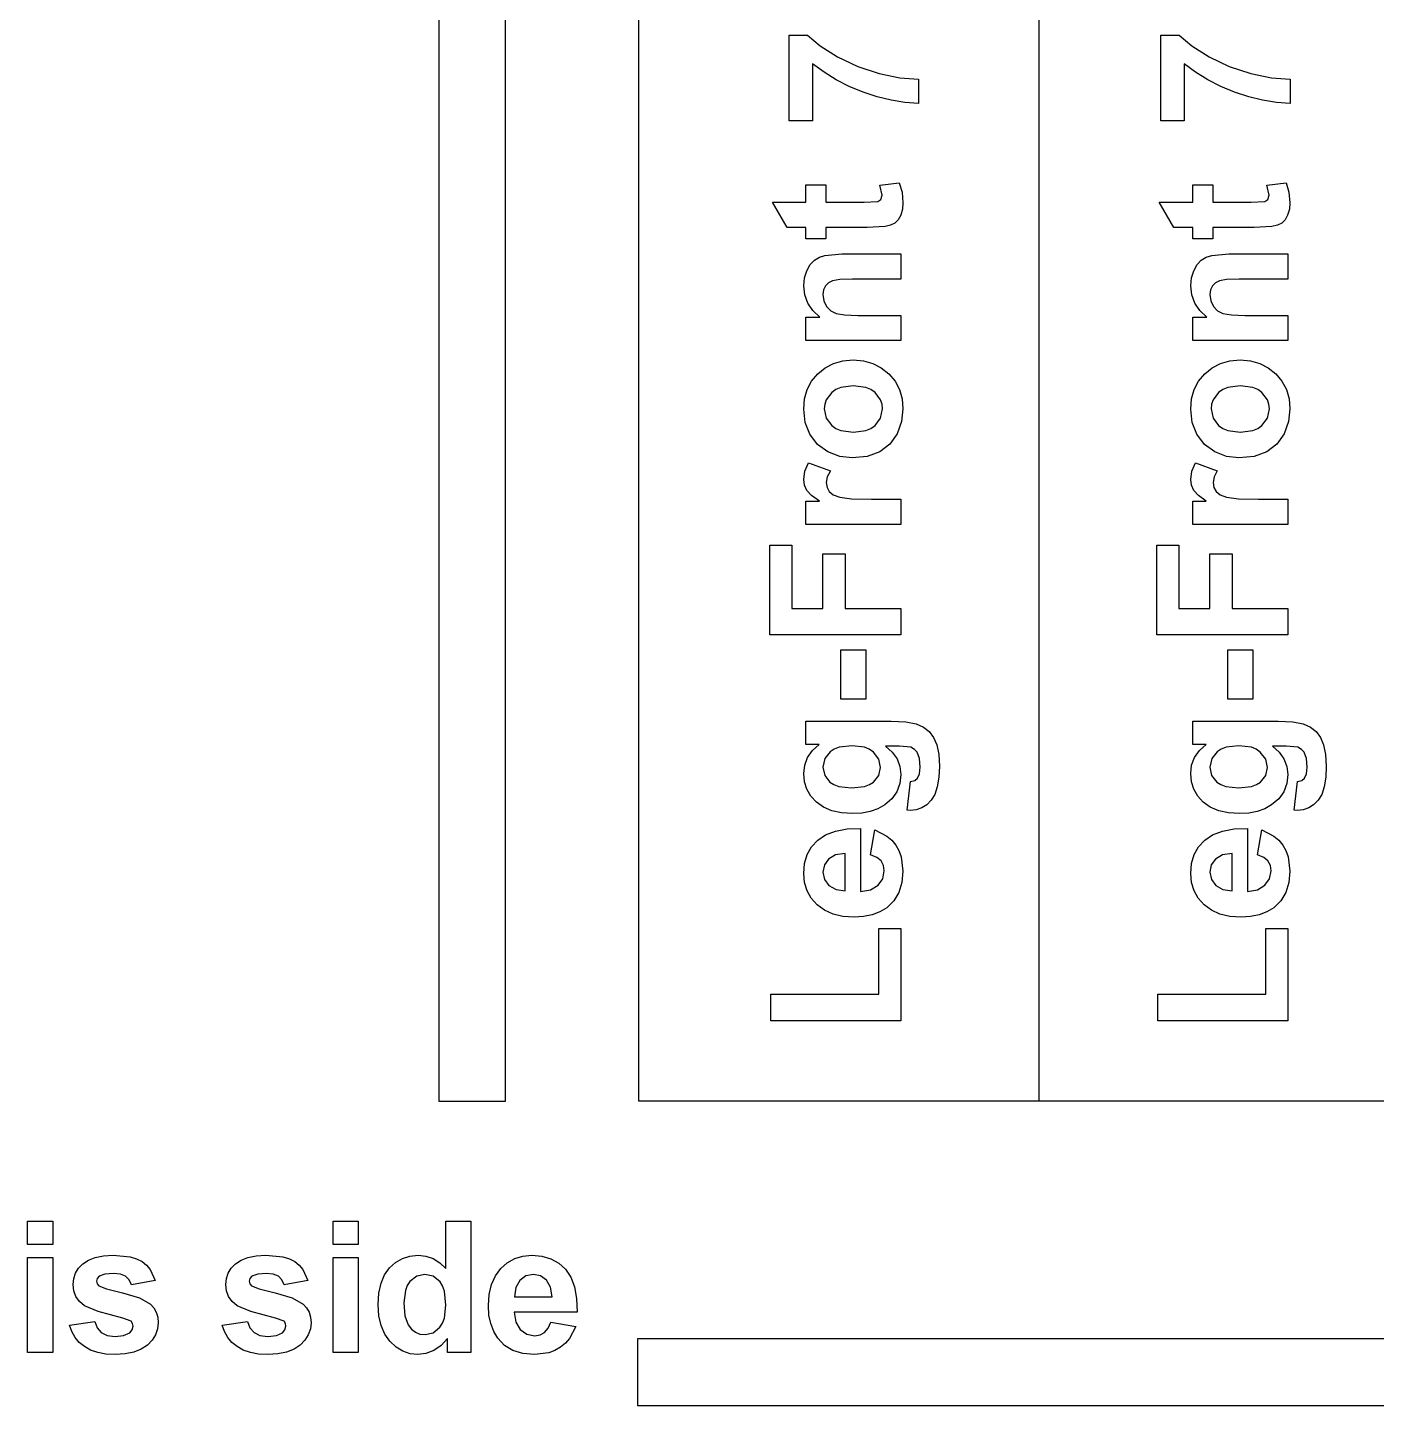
# Model space of a CAD drawing. Header units: metres. Extents: x 298 to 6408, y -126 to 1371.
# Drawn here: x 3784.9 to 4189.6, y -96.1 to 317.5 of the extents above; entities that cross this region are included whole.
import ezdxf

# ---------------------------------------------------------------- set-up
doc = ezdxf.new("R2010")
doc.units = ezdxf.units.M

msp = doc.modelspace()

# ---------------------------------------------------------------- linework, layer by layer
at = {"layer": '734mm x 120mm'}
for p, q in [((4013.45, 289.43), (4013.45, 315.21)), ((4013.45, 315.21), (4018.92, 315.21)), ((4018.92, 315.21), (4022.75, 311.99)), ((4124.95, 289.43), (4124.95, 315.21)), ((4124.95, 315.21), (4130.42, 315.21)), ((4130.42, 315.21), (4134.25, 311.99)), ((4022.75, 311.99), (4027.94, 308.72)), ((4134.25, 311.99), (4139.44, 308.72)), ((4023.91, 304.05), (4020.45, 306.57)), ((4020.45, 306.57), (4020.45, 289.43)), ((4027.94, 308.72), (4034, 305.81)), ((4135.41, 304.05), (4131.95, 306.57)), ((4131.95, 306.57), (4131.95, 289.43)), ((4139.44, 308.72), (4145.5, 305.81)), ((4027.58, 301.79), (4023.91, 304.05)), ((4034, 305.81), (4040.43, 303.69)), ((4040.43, 303.69), (4046.69, 302.4)), ((4046.69, 302.4), (4052.24, 301.98)), ((4052.24, 301.98), (4052.24, 294.71)), ((4139.08, 301.79), (4135.41, 304.05)), ((4145.5, 305.81), (4151.93, 303.69)), ((4151.93, 303.69), (4158.19, 302.4)), ((4158.19, 302.4), (4163.74, 301.98)), ((4163.74, 301.98), (4163.74, 294.71)), ((4031.48, 299.8), (4027.58, 301.79)), ((4035.61, 298.08), (4031.48, 299.8)), ((4039.83, 296.68), (4035.61, 298.08)), ((4142.98, 299.8), (4139.08, 301.79)), ((4147.11, 298.08), (4142.98, 299.8)), ((4151.33, 296.68), (4147.11, 298.08)), ((4044.01, 295.65), (4039.83, 296.68)), ((4048.15, 294.99), (4044.01, 295.65)), ((4052.24, 294.71), (4048.15, 294.99)), ((4155.51, 295.65), (4151.33, 296.68)), ((4159.65, 294.99), (4155.51, 295.65)), ((4163.74, 294.71), (4159.65, 294.99)), ((4020.45, 289.43), (4013.45, 289.43)), ((4131.95, 289.43), (4124.95, 289.43))]:
    msp.add_line(p, q, dxfattribs=at)
at = {"layer": 'Cut from this si'}
for p, q in [((3784.94, -47.8), (3784.94, -40.82)), ((3784.94, -40.82), (3792.48, -40.82)), ((3792.48, -40.82), (3792.48, -47.8)), ((3876.58, -47.8), (3876.58, -40.82)), ((3876.58, -40.82), (3884.12, -40.82)), ((3884.12, -40.82), (3884.12, -47.8)), ((3910.44, -54.99), (3910.44, -40.82)), ((3910.44, -40.82), (3917.98, -40.82)), ((3917.98, -40.82), (3917.98, -80.15)), ((3792.48, -47.8), (3784.94, -47.8)), ((3884.12, -47.8), (3876.58, -47.8)), ((3784.94, -80.15), (3784.94, -51.66)), ((3784.94, -51.66), (3792.48, -51.66)), ((3792.48, -51.66), (3792.48, -80.15)), ((3800.24, -54.87), (3801.52, -53.54)), ((3801.52, -53.54), (3803.18, -52.44)), ((3803.18, -52.44), (3805.25, -51.65)), ((3805.25, -51.65), (3807.71, -51.17)), ((3807.71, -51.17), (3810.58, -51.02)), ((3810.58, -51.02), (3815.68, -51.49)), ((3815.68, -51.49), (3817.67, -52.09)), ((3817.67, -52.09), (3819.28, -52.92)), ((3819.28, -52.92), (3820.59, -53.99)), ((3846.06, -54.87), (3847.34, -53.54)), ((3847.34, -53.54), (3849, -52.44)), ((3849, -52.44), (3851.07, -51.65)), ((3851.07, -51.65), (3853.54, -51.17)), ((3853.54, -51.17), (3856.41, -51.02)), ((3856.41, -51.02), (3861.5, -51.49)), ((3861.5, -51.49), (3863.49, -52.09)), ((3863.49, -52.09), (3865.1, -52.92)), ((3865.1, -52.92), (3866.41, -53.99)), ((3876.58, -80.15), (3876.58, -51.66)), ((3876.58, -51.66), (3884.12, -51.66)), ((3884.12, -51.66), (3884.12, -80.15)), ((3893.56, -54.79), (3895.38, -53.14)), ((3895.38, -53.14), (3897.42, -51.96)), ((3897.42, -51.96), (3899.68, -51.25)), ((3899.68, -51.25), (3902.17, -51.02)), ((3902.17, -51.02), (3904.48, -51.27)), ((3904.48, -51.27), (3906.63, -52.01)), ((3906.63, -52.01), (3908.61, -53.25)), ((3908.61, -53.25), (3910.44, -54.99)), ((3926.91, -55.03), (3928.88, -53.27)), ((3928.88, -53.27), (3931.1, -52.02)), ((3931.1, -52.02), (3933.56, -51.27)), ((3933.56, -51.27), (3936.27, -51.02)), ((3936.27, -51.02), (3939.28, -51.28)), ((3939.28, -51.28), (3941.96, -52.07)), ((3941.96, -52.07), (3944.3, -53.38)), ((3944.3, -53.38), (3946.31, -55.22)), ((3798.78, -57.99), (3799.32, -56.36)), ((3799.32, -56.36), (3800.24, -54.87)), ((3806.45, -57.27), (3805.81, -57.95)), ((3808.16, -56.64), (3806.45, -57.27)), ((3810.72, -56.44), (3808.16, -56.64)), ((3812.81, -56.66), (3810.72, -56.44)), ((3814.35, -57.32), (3812.81, -56.66)), ((3815.42, -58.4), (3814.35, -57.32)), ((3820.59, -53.99), (3821.68, -55.28)), ((3821.68, -55.28), (3823.19, -58.56)), ((3844.6, -57.99), (3845.15, -56.36)), ((3845.15, -56.36), (3846.06, -54.87)), ((3852.27, -57.27), (3851.63, -57.95)), ((3853.99, -56.64), (3852.27, -57.27)), ((3856.54, -56.44), (3853.99, -56.64)), ((3858.63, -56.66), (3856.54, -56.44)), ((3860.18, -57.32), (3858.63, -56.66)), ((3861.25, -58.4), (3860.18, -57.32)), ((3866.41, -53.99), (3867.5, -55.28)), ((3867.5, -55.28), (3869.02, -58.56)), ((3891.01, -59.42), (3892.07, -56.89)), ((3892.07, -56.89), (3893.56, -54.79)), ((3901.69, -57.32), (3899.67, -58.92)), ((3904.16, -56.79), (3901.69, -57.32)), ((3906.67, -57.32), (3904.16, -56.79)), ((3908.69, -58.94), (3906.67, -57.32)), ((3924.13, -59.81), (3925.29, -57.23)), ((3925.29, -57.23), (3926.91, -55.03)), ((3934.47, -57.23), (3932.65, -58.58)), ((3936.73, -56.79), (3934.47, -57.23)), ((3938.86, -57.21), (3936.73, -56.79)), ((3940.65, -58.49), (3938.86, -57.21)), ((3946.31, -55.22), (3947.9, -57.59)), ((3947.9, -57.59), (3949.02, -60.53)), ((3798.59, -59.76), (3798.78, -57.99)), ((3798.8, -61.7), (3798.59, -59.76)), ((3799.44, -63.42), (3798.8, -61.7)), ((3805.81, -57.95), (3805.59, -58.8)), ((3805.59, -58.8), (3805.78, -59.54)), ((3805.78, -59.54), (3806.35, -60.17)), ((3806.35, -60.17), (3808.62, -61.07)), ((3808.62, -61.07), (3813.39, -62.28)), ((3816.08, -59.87), (3815.42, -58.4)), ((3823.19, -58.56), (3816.08, -59.87)), ((3844.41, -59.76), (3844.6, -57.99)), ((3844.63, -61.7), (3844.41, -59.76)), ((3845.26, -63.42), (3844.63, -61.7)), ((3851.63, -57.95), (3851.42, -58.8)), ((3851.42, -58.8), (3851.6, -59.54)), ((3851.6, -59.54), (3852.17, -60.17)), ((3852.17, -60.17), (3854.44, -61.07)), ((3854.44, -61.07), (3859.21, -62.28)), ((3861.91, -59.87), (3861.25, -58.4)), ((3869.02, -58.56), (3861.91, -59.87)), ((3890.37, -62.39), (3891.01, -59.42)), ((3898.31, -61.58), (3897.85, -65.29)), ((3898.87, -60.12), (3898.31, -61.58)), ((3899.67, -58.92), (3898.87, -60.12)), ((3909.47, -60.2), (3908.69, -58.94)), ((3910.02, -61.79), (3909.47, -60.2)), ((3910.46, -66.01), (3910.02, -61.79)), ((3923.44, -62.77), (3924.13, -59.81)), ((3931.45, -60.7), (3931.07, -63.47)), ((3932.65, -58.58), (3931.45, -60.7)), ((3941.87, -60.58), (3940.65, -58.49)), ((3942.34, -63.47), (3941.87, -60.58)), ((3949.02, -60.53), (3949.66, -64.03)), ((3800.49, -64.91), (3799.44, -63.42)), ((3801.97, -66.17), (3800.49, -64.91)), ((3813.39, -62.28), (3818.5, -63.81)), ((3818.5, -63.81), (3821.8, -65.64)), ((3821.8, -65.64), (3822.83, -66.74)), ((3846.32, -64.91), (3845.26, -63.42)), ((3847.79, -66.17), (3846.32, -64.91)), ((3859.21, -62.28), (3864.32, -63.81)), ((3864.32, -63.81), (3867.62, -65.64)), ((3867.62, -65.64), (3868.65, -66.74)), ((3890.16, -65.8), (3890.37, -62.39)), ((3890.37, -69.15), (3890.16, -65.8)), ((3897.85, -65.29), (3898.17, -69.22)), ((3910.01, -69.87), (3910.46, -66.01)), ((3923.21, -66.12), (3923.44, -62.77)), ((3923.38, -68.96), (3923.21, -66.12)), ((3931.07, -63.47), (3942.34, -63.47)), ((3949.66, -64.03), (3949.82, -68.08)), ((3806.08, -67.93), (3801.97, -66.17)), ((3813.54, -69.85), (3806.08, -67.93)), ((3816.06, -70.84), (3813.54, -69.85)), ((3822.83, -66.74), (3823.57, -68.05)), ((3823.57, -68.05), (3824.01, -69.55)), ((3824.01, -69.55), (3824.16, -71.25)), ((3851.91, -67.93), (3847.79, -66.17)), ((3859.36, -69.85), (3851.91, -67.93)), ((3861.88, -70.84), (3859.36, -69.85)), ((3868.65, -66.74), (3869.39, -68.05)), ((3869.39, -68.05), (3869.83, -69.55)), ((3869.83, -69.55), (3869.98, -71.25)), ((3891.03, -72.1), (3890.37, -69.15)), ((3898.17, -69.22), (3899.12, -71.89)), ((3909.44, -71.38), (3910.01, -69.87)), ((3923.91, -71.54), (3923.38, -68.96)), ((3949.82, -68.08), (3930.93, -68.08)), ((3930.93, -68.08), (3931.43, -71.06)), ((3797.55, -72.02), (3805.11, -70.87)), ((3798.22, -73.94), (3797.55, -72.02)), ((3799.18, -75.65), (3798.22, -73.94)), ((3805.11, -70.87), (3805.84, -72.8)), ((3805.84, -72.8), (3807.07, -74.21)), ((3807.07, -74.21), (3808.84, -75.06)), ((3813.76, -75.08), (3815.6, -74.28)), ((3815.6, -74.28), (3816.35, -73.4)), ((3816.46, -71.48), (3816.06, -70.84)), ((3816.35, -73.4), (3816.59, -72.26)), ((3816.59, -72.26), (3816.46, -71.48)), ((3823.95, -73.13), (3823.34, -74.89)), ((3824.16, -71.25), (3823.95, -73.13)), ((3843.37, -72.02), (3850.93, -70.87)), ((3844.04, -73.94), (3843.37, -72.02)), ((3845, -75.65), (3844.04, -73.94)), ((3850.93, -70.87), (3851.66, -72.8)), ((3851.66, -72.8), (3852.89, -74.21)), ((3852.89, -74.21), (3854.66, -75.06)), ((3859.59, -75.08), (3861.42, -74.28)), ((3861.42, -74.28), (3862.17, -73.4)), ((3862.28, -71.48), (3861.88, -70.84)), ((3862.17, -73.4), (3862.42, -72.26)), ((3862.42, -72.26), (3862.28, -71.48)), ((3869.78, -73.13), (3869.16, -74.89)), ((3869.98, -71.25), (3869.78, -73.13)), ((3892.12, -74.66), (3891.03, -72.1)), ((3899.12, -71.89), (3900.12, -73.18)), ((3900.12, -73.18), (3901.3, -74.1)), ((3901.3, -74.1), (3902.67, -74.66)), ((3904.21, -74.84), (3906.62, -74.29)), ((3906.62, -74.29), (3908.64, -72.63)), ((3908.64, -72.63), (3909.44, -71.38)), ((3924.79, -73.87), (3923.91, -71.54)), ((3926.02, -75.94), (3924.79, -73.87)), ((3931.43, -71.06), (3932.76, -73.3)), ((3932.76, -73.3), (3934.72, -74.7)), ((3938.73, -74.92), (3940.08, -74.2)), ((3940.08, -74.2), (3941.14, -72.94)), ((3941.14, -72.94), (3941.91, -71.08)), ((3941.91, -71.08), (3949.42, -72.35)), ((3949.42, -72.35), (3947.55, -75.98)), ((3800.44, -77.15), (3799.18, -75.65)), ((3801.99, -78.43), (3800.44, -77.15)), ((3803.84, -79.47), (3801.99, -78.43)), ((3808.84, -75.06), (3811.2, -75.35)), ((3811.2, -75.35), (3813.76, -75.08)), ((3820.89, -77.98), (3819.05, -79.21)), ((3822.32, -76.5), (3820.89, -77.98)), ((3823.34, -74.89), (3822.32, -76.5)), ((3846.26, -77.15), (3845, -75.65)), ((3847.81, -78.43), (3846.26, -77.15)), ((3849.66, -79.47), (3847.81, -78.43)), ((3854.66, -75.06), (3857.02, -75.35)), ((3857.02, -75.35), (3859.59, -75.08)), ((3866.71, -77.98), (3864.88, -79.21)), ((3868.14, -76.5), (3866.71, -77.98)), ((3869.16, -74.89), (3868.14, -76.5)), ((3893.66, -76.84), (3892.12, -74.66)), ((3895.49, -78.57), (3893.66, -76.84)), ((3897.51, -79.81), (3895.49, -78.57)), ((3902.67, -74.66), (3904.21, -74.84)), ((3909.07, -78.1), (3906.86, -79.6)), ((3910.97, -75.97), (3909.07, -78.1)), ((3910.97, -80.15), (3910.97, -75.97)), ((3928.05, -78.06), (3926.02, -75.94)), ((3930.56, -79.58), (3928.05, -78.06)), ((3934.72, -74.7), (3937.1, -75.16)), ((3937.1, -75.16), (3938.73, -74.92)), ((3946.3, -77.43), (3944.84, -78.64)), ((3947.55, -75.98), (3946.3, -77.43)), ((3792.48, -80.15), (3784.94, -80.15)), ((3805.99, -80.21), (3803.84, -79.47)), ((3808.44, -80.65), (3805.99, -80.21)), ((3811.2, -80.8), (3808.44, -80.65)), ((3814.21, -80.62), (3811.2, -80.8)), ((3816.83, -80.09), (3814.21, -80.62)), ((3819.05, -79.21), (3816.83, -80.09)), ((3851.81, -80.21), (3849.66, -79.47)), ((3854.26, -80.65), (3851.81, -80.21)), ((3857.02, -80.8), (3854.26, -80.65)), ((3860.03, -80.62), (3857.02, -80.8)), ((3862.65, -80.09), (3860.03, -80.62)), ((3864.88, -79.21), (3862.65, -80.09)), ((3884.12, -80.15), (3876.58, -80.15)), ((3899.7, -80.55), (3897.51, -79.81)), ((3902.07, -80.8), (3899.7, -80.55)), ((3904.47, -80.5), (3902.07, -80.8)), ((3906.86, -79.6), (3904.47, -80.5)), ((3917.98, -80.15), (3910.97, -80.15)), ((3933.55, -80.49), (3930.56, -79.58)), ((3937.02, -80.8), (3933.55, -80.49)), ((3941.33, -80.26), (3937.02, -80.8)), ((3943.18, -79.58), (3941.33, -80.26)), ((3944.84, -78.64), (3943.18, -79.58))]:
    msp.add_line(p, q, dxfattribs=at)
at = {"layer": 'Layer0'}
for p, q in [((3908.32, 820.9), (3908.32, -4.73)), ((3928.32, -4.73), (3928.32, 820.9)), ((3968.32, -4.73), (3968.32, 729.27)), ((4088.32, 729.27), (4088.32, -4.73)), ((3908.32, -4.73), (3928.32, -4.73)), ((4088.32, -4.73), (3968.32, -4.73)), ((4208.32, -4.73), (4088.32, -4.73)), ((4793.61, -76.09), (3967.97, -76.09)), ((3967.97, -76.09), (3967.97, -96.09)), ((3967.97, -96.09), (4793.61, -96.09))]:
    msp.add_line(p, q, dxfattribs=at)
at = {"layer": 'Leg-Front'}
for p, q in [((4018.46, 270.22), (4024.47, 270.22)), ((4018.46, 265.07), (4018.46, 270.22)), ((4024.47, 270.22), (4024.47, 265.07)), ((4040.62, 270.19), (4046.47, 270.84)), ((4041.34, 267.16), (4040.62, 270.19)), ((4046.47, 270.84), (4047.31, 268.03)), ((4134.56, 270.22), (4140.57, 270.22)), ((4134.56, 265.07), (4134.56, 270.22)), ((4140.57, 270.22), (4140.57, 265.07)), ((4156.72, 270.19), (4162.57, 270.84)), ((4157.44, 267.16), (4156.72, 270.19)), ((4162.57, 270.84), (4163.41, 268.03)), ((4012.8, 257.5), (4008.4, 265.07)), ((4008.4, 265.07), (4018.46, 265.07)), ((4024.47, 265.07), (4035.95, 265.07)), ((4035.95, 265.07), (4040.02, 265.22)), ((4040.02, 265.22), (4040.97, 265.89)), ((4040.97, 265.89), (4041.34, 267.16)), ((4047.31, 268.03), (4047.6, 264.88)), ((4047.6, 264.88), (4047.42, 262.94)), ((4128.9, 257.5), (4124.5, 265.07)), ((4124.5, 265.07), (4134.56, 265.07)), ((4140.57, 265.07), (4152.05, 265.07)), ((4152.05, 265.07), (4156.12, 265.22)), ((4156.12, 265.22), (4157.07, 265.89)), ((4157.07, 265.89), (4157.44, 267.16)), ((4163.41, 268.03), (4163.7, 264.88)), ((4163.7, 264.88), (4163.52, 262.94)), ((4046.91, 261.2), (4046.13, 259.79)), ((4047.42, 262.94), (4046.91, 261.2)), ((4163.01, 261.2), (4162.23, 259.79)), ((4163.52, 262.94), (4163.01, 261.2)), ((4018.46, 257.5), (4012.8, 257.5)), ((4018.46, 254.04), (4018.46, 257.5)), ((4036.89, 257.5), (4024.47, 257.5)), ((4024.47, 257.5), (4024.47, 254.04)), ((4042.2, 257.74), (4036.89, 257.5)), ((4043.86, 258.16), (4042.2, 257.74)), ((4045.14, 258.8), (4043.86, 258.16)), ((4046.13, 259.79), (4045.14, 258.8)), ((4134.56, 257.5), (4128.9, 257.5)), ((4134.56, 254.04), (4134.56, 257.5)), ((4152.99, 257.5), (4140.57, 257.5)), ((4140.57, 257.5), (4140.57, 254.04)), ((4158.3, 257.74), (4152.99, 257.5)), ((4159.96, 258.16), (4158.3, 257.74)), ((4161.24, 258.8), (4159.96, 258.16)), ((4162.23, 259.79), (4161.24, 258.8)), ((4024.47, 254.04), (4018.46, 254.04)), ((4140.57, 254.04), (4134.56, 254.04)), ((4021.01, 247.62), (4022.5, 248.51)), ((4022.5, 248.51), (4024.18, 249.09)), ((4024.18, 249.09), (4029.25, 249.51)), ((4029.25, 249.51), (4046.95, 249.51)), ((4046.95, 249.51), (4046.95, 241.97)), ((4137.11, 247.62), (4138.6, 248.51)), ((4138.6, 248.51), (4140.28, 249.09)), ((4140.28, 249.09), (4145.35, 249.51)), ((4145.35, 249.51), (4163.05, 249.51)), ((4163.05, 249.51), (4163.05, 241.97)), ((4018.04, 242.32), (4018.72, 244.49)), ((4018.72, 244.49), (4019.74, 246.31)), ((4019.74, 246.31), (4021.01, 247.62)), ((4134.14, 242.32), (4134.82, 244.49)), ((4134.82, 244.49), (4135.84, 246.31)), ((4135.84, 246.31), (4137.11, 247.62)), ((4017.82, 239.93), (4018.04, 242.32)), ((4018.12, 237.22), (4017.82, 239.93)), ((4024.34, 239.92), (4023.77, 238.72)), ((4025.24, 240.85), (4024.34, 239.92)), ((4026.44, 241.49), (4025.24, 240.85)), ((4028.61, 241.85), (4026.44, 241.49)), ((4032.41, 241.97), (4028.61, 241.85)), ((4046.95, 241.97), (4032.41, 241.97)), ((4133.92, 239.93), (4134.14, 242.32)), ((4134.22, 237.22), (4133.92, 239.93)), ((4140.44, 239.92), (4139.87, 238.72)), ((4141.34, 240.85), (4140.44, 239.92)), ((4142.54, 241.49), (4141.34, 240.85)), ((4144.71, 241.85), (4142.54, 241.49)), ((4148.51, 241.97), (4144.71, 241.85)), ((4163.05, 241.97), (4148.51, 241.97)), ((4019.02, 234.75), (4018.12, 237.22)), ((4023.77, 238.72), (4023.58, 237.3)), ((4023.58, 237.3), (4023.85, 235.44)), ((4135.12, 234.75), (4134.22, 237.22)), ((4139.87, 238.72), (4139.68, 237.3)), ((4139.68, 237.3), (4139.95, 235.44)), ((4020.53, 232.53), (4019.02, 234.75)), ((4022.65, 230.54), (4020.53, 232.53)), ((4023.85, 235.44), (4024.66, 233.79)), ((4024.66, 233.79), (4025.91, 232.48)), ((4025.91, 232.48), (4027.5, 231.65)), ((4027.5, 231.65), (4030.02, 231.22)), ((4136.63, 232.53), (4135.12, 234.75)), ((4138.75, 230.54), (4136.63, 232.53)), ((4139.95, 235.44), (4140.76, 233.79)), ((4140.76, 233.79), (4142.01, 232.48)), ((4142.01, 232.48), (4143.6, 231.65)), ((4143.6, 231.65), (4146.12, 231.22)), ((4018.46, 223.54), (4018.46, 230.54)), ((4018.46, 230.54), (4022.65, 230.54)), ((4030.02, 231.22), (4034.05, 231.08)), ((4034.05, 231.08), (4046.95, 231.08)), ((4046.95, 231.08), (4046.95, 223.54)), ((4134.56, 223.54), (4134.56, 230.54)), ((4134.56, 230.54), (4138.75, 230.54)), ((4146.12, 231.22), (4150.15, 231.08)), ((4150.15, 231.08), (4163.05, 231.08)), ((4163.05, 231.08), (4163.05, 223.54)), ((4046.95, 223.54), (4018.46, 223.54)), ((4163.05, 223.54), (4134.56, 223.54)), ((4022.02, 213.56), (4024.25, 215.37)), ((4024.25, 215.37), (4026.77, 216.66)), ((4026.77, 216.66), (4029.56, 217.43)), ((4029.56, 217.43), (4032.63, 217.69)), ((4032.63, 217.69), (4035.72, 217.43)), ((4035.72, 217.43), (4038.54, 216.65)), ((4038.54, 216.65), (4041.08, 215.34)), ((4041.08, 215.34), (4043.34, 213.52)), ((4138.12, 213.56), (4140.35, 215.37)), ((4140.35, 215.37), (4142.87, 216.66)), ((4142.87, 216.66), (4145.66, 217.43)), ((4145.66, 217.43), (4148.73, 217.69)), ((4148.73, 217.69), (4151.82, 217.43)), ((4151.82, 217.43), (4154.64, 216.65)), ((4154.64, 216.65), (4157.18, 215.34)), ((4157.18, 215.34), (4159.44, 213.52)), ((4018.87, 208.84), (4020.18, 211.35)), ((4020.18, 211.35), (4022.02, 213.56)), ((4043.34, 213.52), (4045.2, 211.3)), ((4045.2, 211.3), (4046.53, 208.81)), ((4134.97, 208.84), (4136.28, 211.35)), ((4136.28, 211.35), (4138.12, 213.56)), ((4159.44, 213.52), (4161.3, 211.3)), ((4161.3, 211.3), (4162.63, 208.81)), ((4018.08, 206.05), (4018.87, 208.84)), ((4026.21, 207.94), (4024.52, 205.7)), ((4027.46, 208.81), (4026.21, 207.94)), ((4028.95, 209.44), (4027.46, 208.81)), ((4032.65, 209.94), (4028.95, 209.44)), ((4036.44, 209.44), (4032.65, 209.94)), ((4037.94, 208.81), (4036.44, 209.44)), ((4039.2, 207.94), (4037.94, 208.81)), ((4040.89, 205.7), (4039.2, 207.94)), ((4046.53, 208.81), (4047.33, 206.05)), ((4134.18, 206.05), (4134.97, 208.84)), ((4142.31, 207.94), (4140.62, 205.7)), ((4143.56, 208.81), (4142.31, 207.94)), ((4145.05, 209.44), (4143.56, 208.81)), ((4148.75, 209.94), (4145.05, 209.44)), ((4152.54, 209.44), (4148.75, 209.94)), ((4154.04, 208.81), (4152.54, 209.44)), ((4155.3, 207.94), (4154.04, 208.81)), ((4156.99, 205.7), (4155.3, 207.94)), ((4162.63, 208.81), (4163.43, 206.05)), ((4017.82, 202.96), (4018.08, 206.05)), ((4018.28, 198.97), (4017.82, 202.96)), ((4024.1, 204.4), (4023.96, 202.99)), ((4023.96, 202.99), (4024.52, 200.27)), ((4024.52, 205.7), (4024.1, 204.4)), ((4041.31, 204.4), (4040.89, 205.7)), ((4040.89, 200.27), (4041.45, 202.99)), ((4041.45, 202.99), (4041.31, 204.4)), ((4047.6, 203.02), (4047.15, 199.19)), ((4047.33, 206.05), (4047.6, 203.02)), ((4133.92, 202.96), (4134.18, 206.05)), ((4134.38, 198.97), (4133.92, 202.96)), ((4140.2, 204.4), (4140.06, 202.99)), ((4140.06, 202.99), (4140.62, 200.27)), ((4140.62, 205.7), (4140.2, 204.4)), ((4157.41, 204.4), (4156.99, 205.7)), ((4156.99, 200.27), (4157.55, 202.99)), ((4157.55, 202.99), (4157.41, 204.4)), ((4163.7, 203.02), (4163.25, 199.19)), ((4163.43, 206.05), (4163.7, 203.02)), ((4019.67, 195.38), (4018.28, 198.97)), ((4024.52, 200.27), (4026.21, 198.03)), ((4039.2, 198.03), (4040.89, 200.27)), ((4047.15, 199.19), (4045.83, 195.54)), ((4135.77, 195.38), (4134.38, 198.97)), ((4140.62, 200.27), (4142.31, 198.03)), ((4155.3, 198.03), (4156.99, 200.27)), ((4163.25, 199.19), (4161.93, 195.54)), ((4021.94, 192.37), (4019.67, 195.38)), ((4026.21, 198.03), (4027.46, 197.15)), ((4027.46, 197.15), (4028.96, 196.52)), ((4028.96, 196.52), (4032.71, 196.01)), ((4032.71, 196.01), (4036.45, 196.52)), ((4036.45, 196.52), (4037.95, 197.15)), ((4037.95, 197.15), (4039.2, 198.03)), ((4045.83, 195.54), (4043.64, 192.42)), ((4138.04, 192.37), (4135.77, 195.38)), ((4142.31, 198.03), (4143.56, 197.15)), ((4143.56, 197.15), (4145.06, 196.52)), ((4145.06, 196.52), (4148.81, 196.01)), ((4148.81, 196.01), (4152.55, 196.52)), ((4152.55, 196.52), (4154.05, 197.15)), ((4154.05, 197.15), (4155.3, 198.03)), ((4161.93, 195.54), (4159.74, 192.42)), ((4025.03, 190.14), (4021.94, 192.37)), ((4043.64, 192.42), (4040.63, 190.14)), ((4141.13, 190.14), (4138.04, 192.37)), ((4159.74, 192.42), (4156.73, 190.14)), ((4018.17, 184.35), (4019.24, 186.78)), ((4019.24, 186.78), (4025.81, 184.45)), ((4028.61, 188.75), (4025.03, 190.14)), ((4032.3, 188.29), (4028.61, 188.75)), ((4036.84, 188.75), (4032.3, 188.29)), ((4040.63, 190.14), (4036.84, 188.75)), ((4134.27, 184.35), (4135.34, 186.78)), ((4135.34, 186.78), (4141.91, 184.45)), ((4144.71, 188.75), (4141.13, 190.14)), ((4148.4, 188.29), (4144.71, 188.75)), ((4152.94, 188.75), (4148.4, 188.29)), ((4156.73, 190.14), (4152.94, 188.75)), ((4017.82, 181.82), (4018.17, 184.35)), ((4024.89, 182.61), (4024.58, 180.91)), ((4025.81, 184.45), (4024.89, 182.61)), ((4133.92, 181.82), (4134.27, 184.35)), ((4140.99, 182.61), (4140.68, 180.91)), ((4141.91, 184.45), (4140.99, 182.61)), ((4018.05, 180.09), (4017.82, 181.82)), ((4018.73, 178.56), (4018.05, 180.09)), ((4020.13, 177.04), (4018.73, 178.56)), ((4024.58, 180.91), (4024.8, 179.45)), ((4024.8, 179.45), (4025.45, 178.23)), ((4025.45, 178.23), (4026.67, 177.24)), ((4134.15, 180.09), (4133.92, 181.82)), ((4134.83, 178.56), (4134.15, 180.09)), ((4136.23, 177.04), (4134.83, 178.56)), ((4140.68, 180.91), (4140.9, 179.45)), ((4140.9, 179.45), (4141.55, 178.23)), ((4141.55, 178.23), (4142.77, 177.24)), ((4018.46, 168.33), (4018.46, 175.33)), ((4018.46, 175.33), (4022.51, 175.33)), ((4022.51, 175.33), (4020.13, 177.04)), ((4026.67, 177.24), (4028.6, 176.5)), ((4028.6, 176.5), (4032.13, 176.02)), ((4032.13, 176.02), (4038.15, 175.87)), ((4038.15, 175.87), (4046.95, 175.87)), ((4046.95, 175.87), (4046.95, 168.33)), ((4134.56, 168.33), (4134.56, 175.33)), ((4134.56, 175.33), (4138.61, 175.33)), ((4138.61, 175.33), (4136.23, 177.04)), ((4142.77, 177.24), (4144.7, 176.5)), ((4144.7, 176.5), (4148.23, 176.02)), ((4148.23, 176.02), (4154.25, 175.87)), ((4154.25, 175.87), (4163.05, 175.87)), ((4163.05, 175.87), (4163.05, 168.33)), ((4046.95, 168.33), (4018.46, 168.33)), ((4163.05, 168.33), (4134.56, 168.33)), ((4007.62, 135.2), (4007.62, 162.16)), ((4007.62, 162.16), (4014.28, 162.16)), ((4014.28, 162.16), (4014.28, 143.14)), ((4123.72, 135.2), (4123.72, 162.16)), ((4123.72, 162.16), (4130.38, 162.16)), ((4130.38, 162.16), (4130.38, 143.14)), ((4023.58, 143.14), (4023.58, 159.55)), ((4023.58, 159.55), (4030.24, 159.55)), ((4030.24, 159.55), (4030.24, 143.14)), ((4139.68, 143.14), (4139.68, 159.55)), ((4139.68, 159.55), (4146.34, 159.55)), ((4146.34, 159.55), (4146.34, 143.14)), ((4014.28, 143.14), (4023.58, 143.14)), ((4030.24, 143.14), (4046.95, 143.14)), ((4046.95, 143.14), (4046.95, 135.2)), ((4130.38, 143.14), (4139.68, 143.14)), ((4146.34, 143.14), (4163.05, 143.14)), ((4163.05, 143.14), (4163.05, 135.2)), ((4046.95, 135.2), (4007.62, 135.2)), ((4163.05, 135.2), (4123.72, 135.2)), ((4028.92, 115.93), (4028.92, 130.74)), ((4028.92, 130.74), (4036.46, 130.74)), ((4036.46, 130.74), (4036.46, 115.93)), ((4145.02, 115.93), (4145.02, 130.74)), ((4145.02, 130.74), (4152.56, 130.74)), ((4152.56, 130.74), (4152.56, 115.93)), ((4036.46, 115.93), (4028.92, 115.93)), ((4152.56, 115.93), (4145.02, 115.93)), ((4018.46, 102.28), (4018.46, 109.33)), ((4018.46, 109.33), (4044.03, 109.33)), ((4044.03, 109.33), (4048.43, 109.13)), ((4048.43, 109.13), (4051.57, 108.5)), ((4051.57, 108.5), (4053.79, 107.5)), ((4134.56, 102.28), (4134.56, 109.33)), ((4134.56, 109.33), (4160.13, 109.33)), ((4160.13, 109.33), (4164.53, 109.13)), ((4164.53, 109.13), (4167.67, 108.5)), ((4167.67, 108.5), (4169.89, 107.5)), ((4053.79, 107.5), (4055.48, 106.17)), ((4055.48, 106.17), (4056.75, 104.41)), ((4056.75, 104.41), (4057.71, 102.16)), ((4169.89, 107.5), (4171.58, 106.17)), ((4171.58, 106.17), (4172.85, 104.41)), ((4172.85, 104.41), (4173.81, 102.16)), ((4022.46, 102.28), (4018.46, 102.28)), ((4018.98, 98.38), (4020.43, 100.44)), ((4020.43, 100.44), (4022.46, 102.28)), ((4025.73, 100.1), (4024.12, 98.04)), ((4026.95, 100.9), (4025.73, 100.1)), ((4028.45, 101.47), (4026.95, 100.9)), ((4032.3, 101.93), (4028.45, 101.47)), ((4036.02, 101.45), (4032.3, 101.93)), ((4037.49, 100.86), (4036.02, 101.45)), ((4038.7, 100.02), (4037.49, 100.86)), ((4040.32, 97.9), (4038.7, 100.02)), ((4046.5, 101.79), (4042.34, 101.79)), ((4042.34, 101.79), (4044.36, 99.99)), ((4044.36, 99.99), (4045.8, 97.97)), ((4049.96, 101.45), (4046.5, 101.79)), ((4051.09, 100.82), (4049.96, 101.45)), ((4051.86, 99.94), (4051.09, 100.82)), ((4052.53, 98.1), (4051.86, 99.94)), ((4057.71, 102.16), (4058.31, 99.32)), ((4058.31, 99.32), (4058.51, 95.81)), ((4138.56, 102.28), (4134.56, 102.28)), ((4135.08, 98.38), (4136.53, 100.44)), ((4136.53, 100.44), (4138.56, 102.28)), ((4141.83, 100.1), (4140.22, 98.04)), ((4143.05, 100.9), (4141.83, 100.1)), ((4144.55, 101.47), (4143.05, 100.9)), ((4148.4, 101.93), (4144.55, 101.47)), ((4152.12, 101.45), (4148.4, 101.93)), ((4153.59, 100.86), (4152.12, 101.45)), ((4154.8, 100.02), (4153.59, 100.86)), ((4156.42, 97.9), (4154.8, 100.02)), ((4162.6, 101.79), (4158.44, 101.79)), ((4158.44, 101.79), (4160.46, 99.99)), ((4160.46, 99.99), (4161.9, 97.97)), ((4166.06, 101.45), (4162.6, 101.79)), ((4167.19, 100.82), (4166.06, 101.45)), ((4167.96, 99.94), (4167.19, 100.82)), ((4168.63, 98.1), (4167.96, 99.94)), ((4173.81, 102.16), (4174.41, 99.32)), ((4174.41, 99.32), (4174.61, 95.81)), ((4017.82, 93.56), (4018.11, 96.09)), ((4018.11, 96.09), (4018.98, 98.38)), ((4024.12, 98.04), (4023.58, 95.49)), ((4023.58, 95.49), (4024.11, 93.02)), ((4040.86, 95.36), (4040.32, 97.9)), ((4040.34, 92.99), (4040.86, 95.36)), ((4045.8, 97.97), (4046.66, 95.73)), ((4046.66, 95.73), (4046.95, 93.26)), ((4052.75, 95.52), (4052.53, 98.1)), ((4052.55, 93.52), (4052.75, 95.52)), ((4058.51, 95.81), (4058.36, 92.45)), ((4133.92, 93.56), (4134.21, 96.09)), ((4134.21, 96.09), (4135.08, 98.38)), ((4140.22, 98.04), (4139.68, 95.49)), ((4139.68, 95.49), (4140.21, 93.02)), ((4156.96, 95.36), (4156.42, 97.9)), ((4156.44, 92.99), (4156.96, 95.36)), ((4161.9, 97.97), (4162.76, 95.73)), ((4162.76, 95.73), (4163.05, 93.26)), ((4168.85, 95.52), (4168.63, 98.1)), ((4168.65, 93.52), (4168.85, 95.52)), ((4174.61, 95.81), (4174.46, 92.45)), ((4018.05, 91.1), (4017.82, 93.56)), ((4018.76, 88.85), (4018.05, 91.1)), ((4024.11, 93.02), (4025.69, 91.02)), ((4025.69, 91.02), (4026.88, 90.25)), ((4037.55, 90.25), (4038.76, 91.02)), ((4038.76, 91.02), (4040.34, 92.99)), ((4046.95, 93.26), (4046.65, 90.54)), ((4048.83, 82.53), (4049.88, 91.14)), ((4049.88, 91.14), (4051.14, 91.5)), ((4051.14, 91.5), (4051.94, 92.14)), ((4051.94, 92.14), (4052.55, 93.52)), ((4058.36, 92.45), (4057.89, 89.62)), ((4134.15, 91.1), (4133.92, 93.56)), ((4134.86, 88.85), (4134.15, 91.1)), ((4140.21, 93.02), (4141.79, 91.02)), ((4141.79, 91.02), (4142.98, 90.25)), ((4153.65, 90.25), (4154.86, 91.02)), ((4154.86, 91.02), (4156.44, 92.99)), ((4163.05, 93.26), (4162.75, 90.54)), ((4164.93, 82.53), (4165.98, 91.14)), ((4165.98, 91.14), (4167.24, 91.5)), ((4167.24, 91.5), (4168.04, 92.14)), ((4168.04, 92.14), (4168.65, 93.52)), ((4174.46, 92.45), (4173.99, 89.62)), ((4019.94, 86.82), (4018.76, 88.85)), ((4026.88, 90.25), (4028.35, 89.71)), ((4028.35, 89.71), (4032.12, 89.27)), ((4032.12, 89.27), (4036.04, 89.71)), ((4036.04, 89.71), (4037.55, 90.25)), ((4045.74, 88.12), (4044.22, 85.99)), ((4046.65, 90.54), (4045.74, 88.12)), ((4057.12, 87.32), (4056.03, 85.54)), ((4057.89, 89.62), (4057.12, 87.32)), ((4136.04, 86.82), (4134.86, 88.85)), ((4142.98, 90.25), (4144.45, 89.71)), ((4144.45, 89.71), (4148.22, 89.27)), ((4148.22, 89.27), (4152.14, 89.71)), ((4152.14, 89.71), (4153.65, 90.25)), ((4161.84, 88.12), (4160.32, 85.99)), ((4162.75, 90.54), (4161.84, 88.12)), ((4173.22, 87.32), (4172.13, 85.54)), ((4173.99, 89.62), (4173.22, 87.32)), ((4021.6, 84.99), (4019.94, 86.82)), ((4023.7, 83.48), (4021.6, 84.99)), ((4026.23, 82.4), (4023.7, 83.48)), ((4040.06, 83.02), (4037.79, 82.2)), ((4042.1, 84.17), (4040.06, 83.02)), ((4044.22, 85.99), (4042.1, 84.17)), ((4053.22, 83.26), (4051.56, 82.7)), ((4054.71, 84.21), (4053.22, 83.26)), ((4056.03, 85.54), (4054.71, 84.21)), ((4137.7, 84.99), (4136.04, 86.82)), ((4139.8, 83.48), (4137.7, 84.99)), ((4142.33, 82.4), (4139.8, 83.48)), ((4156.16, 83.02), (4153.89, 82.2)), ((4158.2, 84.17), (4156.16, 83.02)), ((4160.32, 85.99), (4158.2, 84.17)), ((4169.32, 83.26), (4167.66, 82.7)), ((4170.81, 84.21), (4169.32, 83.26)), ((4172.13, 85.54), (4170.81, 84.21)), ((4029.18, 81.76), (4026.23, 82.4)), ((4032.55, 81.54), (4029.18, 81.76)), ((4035.29, 81.7), (4032.55, 81.54)), ((4037.79, 82.2), (4035.29, 81.7)), ((4049.74, 82.51), (4048.83, 82.53)), ((4051.56, 82.7), (4049.74, 82.51)), ((4145.28, 81.76), (4142.33, 82.4)), ((4148.65, 81.54), (4145.28, 81.76)), ((4151.39, 81.7), (4148.65, 81.54)), ((4153.89, 82.2), (4151.39, 81.7)), ((4165.84, 82.51), (4164.93, 82.53)), ((4167.66, 82.7), (4165.84, 82.51)), ((4022.02, 73.57), (4024.39, 75.17)), ((4024.39, 75.17), (4027.33, 76.29)), ((4027.33, 76.29), (4030.83, 76.93)), ((4030.83, 76.93), (4034.88, 77.09)), ((4034.88, 77.09), (4034.88, 58.2)), ((4037.88, 69.17), (4039.15, 76.68)), ((4039.15, 76.68), (4042.78, 74.82)), ((4042.78, 74.82), (4044.23, 73.57)), ((4138.12, 73.57), (4140.49, 75.17)), ((4140.49, 75.17), (4143.43, 76.29)), ((4143.43, 76.29), (4146.93, 76.93)), ((4146.93, 76.93), (4150.98, 77.09)), ((4150.98, 77.09), (4150.98, 58.2)), ((4153.98, 69.17), (4155.25, 76.68)), ((4155.25, 76.68), (4158.88, 74.82)), ((4158.88, 74.82), (4160.33, 73.57)), ((4018.87, 69.23), (4020.18, 71.57)), ((4020.18, 71.57), (4022.02, 73.57)), ((4044.23, 73.57), (4045.44, 72.11)), ((4045.44, 72.11), (4046.38, 70.45)), ((4046.38, 70.45), (4047.06, 68.59)), ((4134.97, 69.23), (4136.28, 71.57)), ((4136.28, 71.57), (4138.12, 73.57)), ((4160.33, 73.57), (4161.54, 72.11)), ((4161.54, 72.11), (4162.48, 70.45)), ((4162.48, 70.45), (4163.16, 68.59)), ((4017.82, 63.54), (4018.08, 66.55)), ((4018.08, 66.55), (4018.87, 69.23)), ((4025.29, 67.91), (4024.01, 66.13)), ((4027.38, 69.14), (4025.29, 67.91)), ((4030.27, 69.6), (4027.38, 69.14)), ((4030.27, 58.33), (4030.27, 69.6)), ((4039.74, 68.41), (4037.88, 69.17)), ((4041, 67.35), (4039.74, 68.41)), ((4041.72, 66), (4041, 67.35)), ((4047.06, 68.59), (4047.6, 64.29)), ((4133.92, 63.54), (4134.18, 66.55)), ((4134.18, 66.55), (4134.97, 69.23)), ((4141.39, 67.91), (4140.11, 66.13)), ((4143.48, 69.14), (4141.39, 67.91)), ((4146.37, 69.6), (4143.48, 69.14)), ((4146.37, 58.33), (4146.37, 69.6)), ((4155.84, 68.41), (4153.98, 69.17)), ((4157.1, 67.35), (4155.84, 68.41)), ((4157.82, 66), (4157.1, 67.35)), ((4163.16, 68.59), (4163.7, 64.29)), ((4018.07, 60.83), (4017.82, 63.54)), ((4024.01, 66.13), (4023.58, 63.99)), ((4023.58, 63.99), (4024.03, 61.74)), ((4041.5, 61.98), (4041.96, 64.37)), ((4041.96, 64.37), (4041.72, 66)), ((4047.6, 64.29), (4047.29, 60.82)), ((4134.17, 60.83), (4133.92, 63.54)), ((4140.11, 66.13), (4139.68, 63.99)), ((4139.68, 63.99), (4140.13, 61.74)), ((4157.6, 61.98), (4158.06, 64.37)), ((4158.06, 64.37), (4157.82, 66)), ((4163.7, 64.29), (4163.39, 60.82)), ((4018.82, 58.37), (4018.07, 60.83)), ((4020.07, 56.15), (4018.82, 58.37)), ((4024.03, 61.74), (4025.38, 59.92)), ((4025.38, 59.92), (4027.5, 58.72)), ((4027.5, 58.72), (4030.27, 58.33)), ((4034.88, 58.2), (4037.86, 58.7)), ((4037.86, 58.7), (4040.1, 60.02)), ((4040.1, 60.02), (4041.5, 61.98)), ((4047.29, 60.82), (4046.38, 57.82)), ((4134.92, 58.37), (4134.17, 60.83)), ((4136.17, 56.15), (4134.92, 58.37)), ((4140.13, 61.74), (4141.48, 59.92)), ((4141.48, 59.92), (4143.6, 58.72)), ((4143.6, 58.72), (4146.37, 58.33)), ((4150.98, 58.2), (4153.96, 58.7)), ((4153.96, 58.7), (4156.2, 60.02)), ((4156.2, 60.02), (4157.6, 61.98)), ((4163.39, 60.82), (4162.48, 57.82)), ((4021.83, 54.18), (4020.07, 56.15)), ((4024.03, 52.56), (4021.83, 54.18)), ((4044.86, 55.32), (4042.74, 53.29)), ((4046.38, 57.82), (4044.86, 55.32)), ((4137.93, 54.18), (4136.17, 56.15)), ((4140.13, 52.56), (4137.93, 54.18)), ((4160.96, 55.32), (4158.84, 53.29)), ((4162.48, 57.82), (4160.96, 55.32)), ((4026.61, 51.4), (4024.03, 52.56)), ((4029.57, 50.7), (4026.61, 51.4)), ((4032.92, 50.47), (4029.57, 50.7)), ((4035.76, 50.65), (4032.92, 50.47)), ((4038.34, 51.18), (4035.76, 50.65)), ((4040.67, 52.06), (4038.34, 51.18)), ((4042.74, 53.29), (4040.67, 52.06)), ((4142.71, 51.4), (4140.13, 52.56)), ((4145.67, 50.7), (4142.71, 51.4)), ((4149.02, 50.47), (4145.67, 50.7)), ((4151.86, 50.65), (4149.02, 50.47)), ((4154.44, 51.18), (4151.86, 50.65)), ((4156.77, 52.06), (4154.44, 51.18)), ((4158.84, 53.29), (4156.77, 52.06)), ((4040.33, 27.32), (4040.33, 47.07)), ((4040.33, 47.07), (4046.95, 47.07)), ((4046.95, 47.07), (4046.95, 19.38)), ((4156.43, 27.32), (4156.43, 47.07)), ((4156.43, 47.07), (4163.05, 47.07)), ((4163.05, 47.07), (4163.05, 19.38)), ((4007.94, 19.38), (4007.94, 27.32)), ((4007.94, 27.32), (4040.33, 27.32)), ((4124.04, 19.38), (4124.04, 27.32)), ((4124.04, 27.32), (4156.43, 27.32)), ((4046.95, 19.38), (4007.94, 19.38)), ((4163.05, 19.38), (4124.04, 19.38))]:
    msp.add_line(p, q, dxfattribs=at)

doc.saveas('drawing.dxf')
